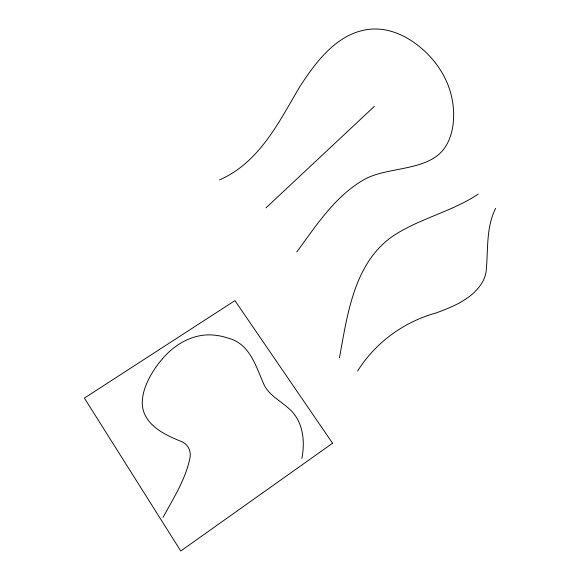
<?xml version="1.0" encoding="UTF-8"?>
<svg xmlns="http://www.w3.org/2000/svg" width="580" height="580" viewBox="0 0 580 580"><rect width="100%" height="100%" fill="white"/><g stroke="black" fill="none" stroke-linecap="round" stroke-linejoin="round"><path stroke-width="0.87" d="M301.825 458.432C305.464 440.757 302.949 419.891 288.101 407.885C280.096 400.744 269.918 395.56 264.589 385.838C255.939 367.242 250.582 343.585 227.454 337.93A57.608 56.622 -41.4 0 0 215.63 335.298C195.105 332.514 175.327 343.447 162.429 358.832M339.459 357.708C347.449 314.541 353.988 262.523 393.428 235.741C419.884 218.319 451.842 211.736 478.203 194.112M495.61 208.372C485.612 228.339 488.403 250.893 486.025 272.288A38.055 35.351 35.7 0 1 482.915 281.249C473.295 298.54 453.698 306.501 436.029 312.968C403.738 321.885 375.434 342.62 357.577 371.07M163.096 517.346C173.297 498.438 185.397 479.747 189.87 458.447C191.581 451.363 187.963 443.758 180.946 441.358C167.149 435.573 151.757 428.874 144.855 414.642A29.616 28.761 -42.7 0 1 142.317 404.724C141.766 392.696 147.03 381.299 153.149 371.258A97.237 95.801 -64.5 0 1 162.429 358.832M296.793 251.974C316.477 225.185 335.581 195.337 365.429 178.828C378.312 172.311 392.856 170.825 406.761 167.714C420.036 164.814 434.362 160.783 443.287 149.792C451.856 138.75 454.198 124.178 453.538 110.534A97.433 88.319 17.3 0 0 451.617 96.773C448.869 84.433 443.135 72.87 435.406 62.901A97.955 88.849 17.4 0 0 426.003 52.403C413.815 40.723 398.511 31.385 381.495 29.355A51.685 46.204 18 0 0 370.25 29.203C337.756 32.451 316.448 61.161 299.94 86.434C278.828 122.046 259.767 162.226 219.472 179.93M265.937 207.901L374.361 106.35M332.572 443.243L180.75 551L84.39 398.09L234.922 300.614L332.572 443.243"/></g></svg>
